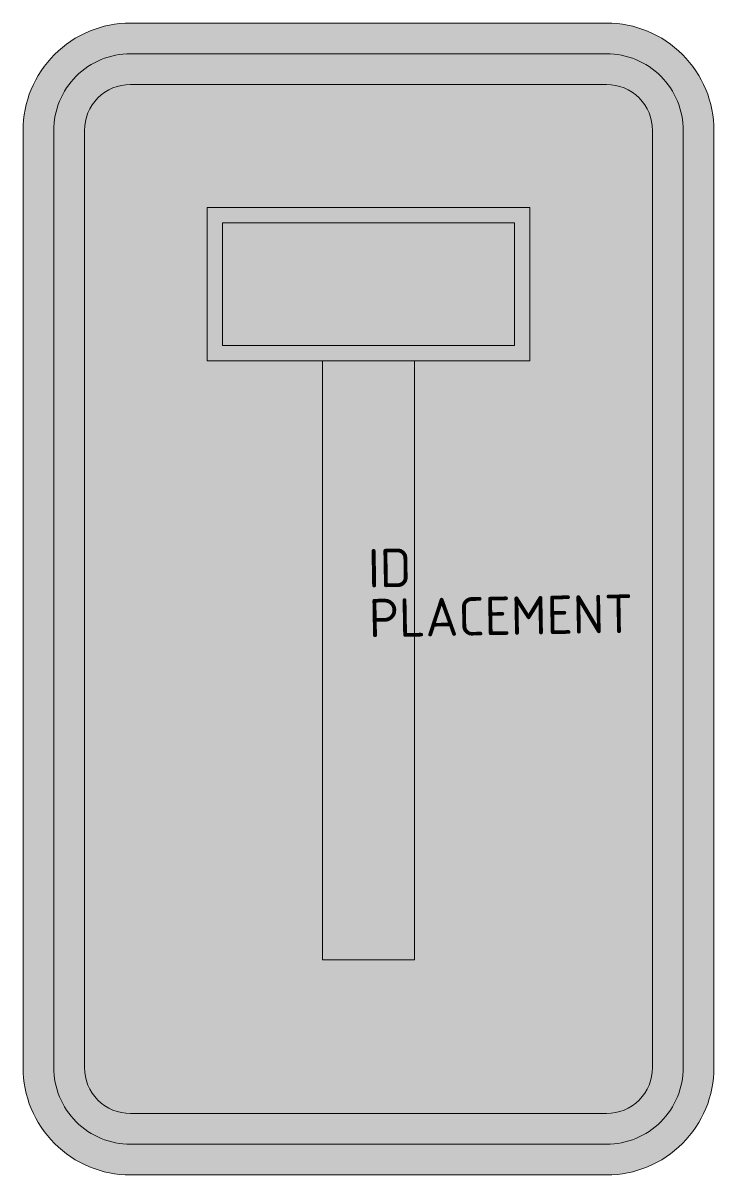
# Model space of a CAD drawing. Extents: x -2.25 to 2.25, y -3.75 to 3.75.
import ezdxf
from ezdxf.enums import TextEntityAlignment as Align

# ---------------------------------------------------------------- set-up
doc = ezdxf.new("R2010")
doc.units = 0
doc.styles.add('NLCS-ISO', font='NLCS-ISO.ttf', dxfattribs={"height": 0.25})

msp = doc.modelspace()

# ---------------------------------------------------------------- hatches: boundary and pattern name
at = {"true_color": 0x005b8c}
h = msp.add_hatch(color=146, dxfattribs=at)
h.dxf.hatch_style = 1
h.paths.add_polyline_path([(-2.25, 3.05), (-2.25, -3.05, 0.414214), (-1.55, -3.75), (0, -3.75), (0, -3.55), (-1.55, -3.55, -0.414214), (-2.05, -3.05), (-2.05, 3.05, -0.414214), (-1.55, 3.55), (0, 3.55), (0, 3.75), (-1.55, 3.75, 0.414214)])
h = msp.add_hatch(color=146, dxfattribs=at)
h.dxf.hatch_style = 1
h.paths.add_polyline_path([(1.55, 3.75), (0, 3.75), (0, 3.55), (1.55, 3.55, -0.414214), (2.05, 3.05), (2.05, -3.05, -0.414214), (1.55, -3.55), (0, -3.55), (0, -3.75), (1.55, -3.75, 0.414214), (2.25, -3.05), (2.25, 3.05, 0.414214)])
at = {"true_color": 0xf1f0ea}
h = msp.add_hatch(color=7, dxfattribs=at)
h.dxf.hatch_style = 1
h.paths.add_polyline_path([(-1.55, -3.35, -0.414214), (-1.85, -3.05), (-1.85, 3.05, -0.414214), (-1.55, 3.35), (0, 3.35), (0, 3.55), (-1.55, 3.55, 0.414214), (-2.05, 3.05), (-2.05, -3.05, 0.414214), (-1.55, -3.55), (0, -3.55), (0, -3.35)])
h = msp.add_hatch(color=7, dxfattribs=at)
h.dxf.hatch_style = 1
h.paths.add_polyline_path([(0, -3.35), (0, -3.55), (1.55, -3.55, 0.414214), (2.05, -3.05), (2.05, 3.05, 0.414214), (1.55, 3.55), (0, 3.55), (0, 3.35), (1.55, 3.35, -0.414214), (1.85, 3.05), (1.85, -3.05, -0.414214), (1.55, -3.35)])
at = {"true_color": 0x005b8c}
h = msp.add_hatch(color=146, dxfattribs=at)
h.dxf.hatch_style = 1
h.paths.add_polyline_path([(0, 3.35), (-1.55, 3.35, 0.414214), (-1.85, 3.05), (-1.85, -3.05, 0.414214), (-1.55, -3.35), (0, -3.35), (0, -2.35), (-0.3, -2.35), (-0.3, 1.55), (-1.05, 1.55), (-1.05, 2.55), (0, 2.55)])
h = msp.add_hatch(color=146, dxfattribs=at)
h.dxf.hatch_style = 1
h.paths.add_polyline_path([(1.85, 3.05, 0.414214), (1.55, 3.35), (0, 3.35), (0, 2.55), (1.05, 2.55), (1.05, 1.55), (0.3, 1.55), (0.3, -2.35), (0, -2.35), (0, -3.35), (1.55, -3.35, 0.414214), (1.85, -3.05)])
at = {"true_color": 0xf1f0ea}
h = msp.add_hatch(color=7, dxfattribs=at)
h.dxf.hatch_style = 1
h.paths.add_polyline_path([(0, 2.55), (-1.05, 2.55), (-1.05, 1.55), (0, 1.55), (0, 1.65), (-0.95, 1.65), (-0.95, 2.45), (0, 2.45)])
h = msp.add_hatch(color=7, dxfattribs=at)
h.dxf.hatch_style = 1
h.paths.add_polyline_path([(1.05, 2.55), (0, 2.55), (0, 2.45), (0.95, 2.45), (0.95, 1.65), (0, 1.65), (0, 1.55), (1.05, 1.55)])
at = {"true_color": 0xbb1e10}
h = msp.add_hatch(color=22, dxfattribs=at)
h.dxf.hatch_style = 1
h.paths.add_polyline_path([(-0.95, 1.65), (0.95, 1.65), (0.95, 2.45), (-0.95, 2.45)])
at = {"true_color": 0xf1f0ea}
h = msp.add_hatch(color=7, dxfattribs=at)
h.dxf.hatch_style = 1
h.paths.add_polyline_path([(0.3, 1.55), (0.3, -2.35), (-0.3, -2.35), (-0.3, 1.55)])

# ---------------------------------------------------------------- linework, layer by layer
at = {"color": 146, "lineweight": 0, "true_color": 0x005b8c}
msp.add_lwpolyline([(-1.55, -3.75), (1.55, -3.75, 0.414214), (2.25, -3.05), (2.25, 3.05, 0.414214), (1.55, 3.75), (-1.55, 3.75, 0.414214), (-2.25, 3.05), (-2.25, -3.05, 0.414214)], format="xyb", close=True, dxfattribs=at)
at = {"color": 7, "lineweight": 0, "true_color": 0xf1f0ea}
for points in [[(-1.55, -3.55), (1.55, -3.55, 0.414214), (2.05, -3.05), (2.05, 3.05, 0.414214), (1.55, 3.55), (-1.55, 3.55, 0.414214), (-2.05, 3.05), (-2.05, -3.05, 0.414214)], [(-1.55, -3.35), (1.55, -3.35, 0.414214), (1.85, -3.05), (1.85, 3.05, 0.414214), (1.55, 3.35), (-1.55, 3.35, 0.414214), (-1.85, 3.05), (-1.85, -3.05, 0.414214)]]:
    msp.add_lwpolyline(points, format="xyb", close=True, dxfattribs=at)
for points in [[(-1.05, 1.55), (1.05, 1.55), (1.05, 2.55), (-1.05, 2.55)], [(-0.95, 1.65), (0.95, 1.65), (0.95, 2.45), (-0.95, 2.45)], [(0.3, 1.55), (0.3, -2.35), (-0.3, -2.35), (-0.3, 1.55)]]:
    msp.add_lwpolyline(points, close=True, dxfattribs=at)

# ---------------------------------------------------------------- texts
at = {"style": 'NLCS-ISO'}
msp.add_attdef('ID', text='', height=0.25, rotation=1, dxfattribs=at).set_placement((0, 0), align=Align.BOTTOM_LEFT)
msp.add_attdef('PLACEMENT', text='', height=0.25, rotation=1, dxfattribs=at).set_placement((0, 0), align=Align.TOP_LEFT)

doc.saveas('drawing.dxf')
